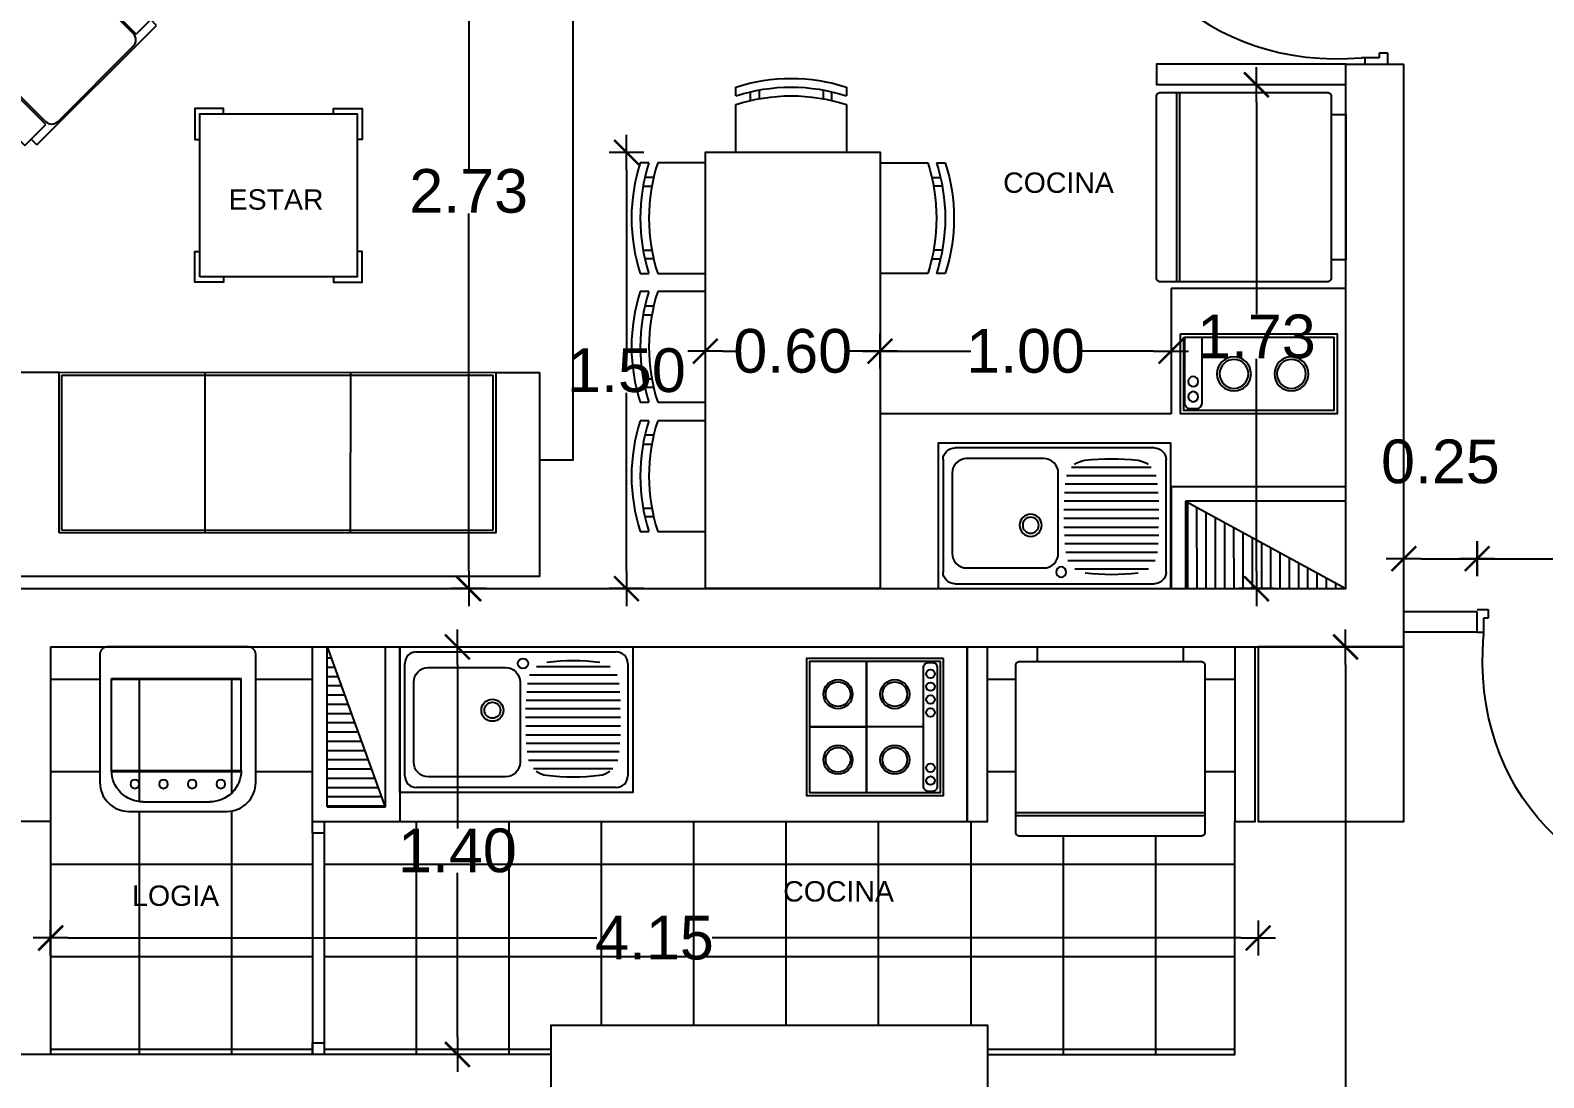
# Model space of a CAD drawing. Header units: millimetres. Extents: x 1217 to 2428, y 234 to 644.
# Drawn here: x 2354.52 to 2359.72, y 531.75 to 535.35 of the extents above; entities that cross this region are included whole.
import ezdxf

# ---------------------------------------------------------------- set-up
doc = ezdxf.new("R2010")
doc.units = ezdxf.units.MM
doc.layers.get('0').update_dxf_attribs({"lineweight": 5})
for name, color, linetype in [('0.1', 251, 'Continuous'), ('0.2', 2, 'Continuous'), ('0.3', 6, 'Continuous'), ('ARTEFACTOS', 4, 'Continuous'), ('COTAS', 252, 'Continuous'), ('COTAS INTERIORES', 3, 'Continuous'), ('Muebles', 8, 'Continuous'), ('muros', 7, 'Continuous'), ('PUERTAS', 2, 'Continuous'), ('SHAFT', 3, 'Continuous'), ('Texto', 1, 'Continuous')]:
    doc.layers.add(name, color=color, linetype=linetype)
doc.styles.add('INTERARQ', font='arial.ttf')
doc.styles.get("Standard").update_dxf_attribs({"font": 'arial.ttf'})
doc.dimstyles.new('ESCALA_1-50', dxfattribs={"dimtxt": 0.15, "dimasz": 0.06, "dimexe": 0.18, "dimexo": 0.0625, "dimgap": 0, "dimtad": 0, "dimtih": 1, "dimtoh": 1, "dimzin": 0, "dimdsep": 46, "dimtxsty": 'INTERARQ', "dimblk": 'DIMTICK', "dimcen": 0, "dimse1": 1, "dimse2": 1, "dimclrd": 256, "dimclre": 1, "dimclrt": 2, "dimadec": 0, "dimazin": 0, "dimtfac": 4.5, "dimtofl": 0, "dimtmove": 2, "dimatfit": 3, "dimldrblk": 'DIMTICK', "dimfxl": 1, "dimtolj": 1, "dimtzin": 0, "dimarcsym": 0})

# ---------------------------------------------------------------- blocks, each defined once
blk = doc.blocks.new('FGFGFGFG')
at = {"layer": 'PUERTAS'}
for p, q in [((381629.7039, 7752655.4584), (381629.6607, 7752655.4584)), ((381629.6607, 7752655.4584), (381629.6608, 7752654.6488)), ((381629.704, 7752654.638), (381629.7039, 7752655.4584)), ((381629.6608, 7752654.6488), (381629.6608, 7752654.5949)), ((381630.4704, 7752654.5949), (381630.4704, 7752654.6488)), ((381629.6406, 7752654.638), (381629.6608, 7752654.638)), ((381629.6608, 7752654.638), (381629.704, 7752654.638)), ((381630.4906, 7752654.638), (381630.4704, 7752654.638)), ((381629.6742, 7752654.568), (381629.6406, 7752654.568)), ((381629.6608, 7752654.5949), (381629.6742, 7752654.5949)), ((381629.6742, 7752654.5949), (381629.6742, 7752654.568)), ((381630.4569, 7752654.5949), (381630.4704, 7752654.5949)), ((381630.4569, 7752654.568), (381630.4569, 7752654.5949)), ((381630.4906, 7752654.568), (381630.4569, 7752654.568))]:
    blk.add_line(p, q, dxfattribs=at)
at = {"layer": 'PUERTAS', "extrusion": (0, 0, -1)}
blk.add_ellipse((381629.5735, 7752654.5673), major_axis=(0.7057, 0.6681), ratio=0.836444, start_param=-0.755704, end_param=0.755704, dxfattribs=at)
blk = doc.blocks.new('REFRI')
at = {"layer": 'ARTEFACTOS'}
for p, q in [((-0.58, -0.325), (-0.58, 0.325)), ((-0.57, -0.325), (-0.57, 0.325))]:
    blk.add_line(p, q, dxfattribs=at)
blk.add_lwpolyline([(-0.6368, 0.325), (-0.0632, 0.325, -0.414214), (-0.05, 0.3118), (-0.05, -0.3118, -0.414214), (-0.0632, -0.325), (-0.6368, -0.325, -0.414214), (-0.65, -0.3118), (-0.65, 0.3118, -0.414214)], format="xyb", close=True, dxfattribs=at)
blk.add_lwpolyline([(-0.05, 0.25), (0, 0.25), (0, -0.25), (-0.05, -0.25)], dxfattribs=at)
blk = doc.blocks.new('sillon 150')
at = {"layer": 'ARTEFACTOS'}
for p, q in [((1.151, 0.05), (-0.651, 0.05)), ((-0.651, 0.05), (-0.651, -0.6515)), ((1.151, 0.05), (1.151, -0.6515)), ((1.001, -0.1), (-0.501, -0.1)), ((-0.501, -0.1), (-0.501, -0.6515)), ((0.001, -0.1), (0.001, -0.6515)), ((0.501, -0.1), (0.501, -0.6515)), ((1.001, -0.1), (1.001, -0.6515)), ((-0.501, -0.1098), (-0.501, -0.1098)), ((-0.491, -0.11), (0.991, -0.1103)), ((-0.491, -0.11), (-0.491, -0.6415)), ((0.991, -0.1103), (0.991, -0.6415)), ((-0.651, -0.6515), (-0.501, -0.6515)), ((-0.501, -0.6515), (1.001, -0.6515)), ((-0.491, -0.6415), (0.991, -0.6415)), ((1.001, -0.6515), (1.151, -0.6515))]:
    blk.add_line(p, q, dxfattribs=at)
blk = doc.blocks.new('mesa centro')
at = {"layer": 'ARTEFACTOS'}
for points in [[(-0.1893, 0), (-0.1893, 0.0182), (-0.2877, 0.0182), (-0.2877, -0.0873), (-0.27, -0.0873)], [(0.1893, 0), (0.1893, 0.0182), (0.2877, 0.0182), (0.2877, -0.0873), (0.27, -0.0873)], [(-0.1893, -0.56), (-0.1893, -0.5782), (-0.2877, -0.5782), (-0.2877, -0.4727), (-0.27, -0.4727)], [(0.1893, -0.56), (0.1893, -0.5782), (0.2877, -0.5782), (0.2877, -0.4727), (0.27, -0.4727)]]:
    blk.add_lwpolyline(points, dxfattribs=at)
blk.add_lwpolyline([(-0.27, 0), (-0.27, -0.56), (0.27, -0.56), (0.27, 0)], close=True, dxfattribs=at)
blk = doc.blocks.new('sillon')
at = {"layer": 'ARTEFACTOS'}
for p, q in [((-0.8112, 0.1216), (-0.2912, 0.4426)), ((-0.2702, 0.4376), (0, 0)), ((-0.3242, 0.3032), (-0.6718, 0.0886)), ((-0.0862, -0.0532), (-0.3031, 0.2982)), ((-0.5461, -0.3371), (-0.8162, 0.1006)), ((-0.6768, 0.0676), (-0.4598, -0.2839)), ((0, 0), (-0.0862, -0.0532)), ((-0.0115, -0.0396), (-0.5055, -0.3445)), ((-0.0115, -0.0396), (-0.026, -0.0161)), ((-0.5461, -0.3371), (-0.4598, -0.2839)), ((-0.5055, -0.3445), (-0.52, -0.321))]:
    blk.add_line(p, q, dxfattribs=at)
for points in [[(-0.6488, 0.0911), (-0.3377, 0.2831, -0.414214), (-0.2956, 0.2731), (-0.2809, 0.2494, -0.414214), (-0.2909, 0.2073), (-0.602, 0.0153, -0.414214), (-0.6441, 0.0252), (-0.6588, 0.0489, -0.414214)], [(-0.6019, 0.015), (-0.2908, 0.2071, -0.414214), (-0.2487, 0.1971), (-0.0964, -0.0496, -0.414214), (-0.1063, -0.0917), (-0.4174, -0.2837, -0.414214), (-0.4596, -0.2738), (-0.6118, -0.0271, -0.414214)]]:
    blk.add_lwpolyline(points, format="xyb", close=True, dxfattribs=at)
for centre, start, end in [((-0.2832, 0.4296), 31.6866, 121.6866), ((-0.3162, 0.2902), 31.6866, 121.6866), ((-0.8032, 0.1086), 121.6866, 211.6866), ((-0.6637, 0.0756), 121.6866, 211.6866)]:
    blk.add_arc(centre, 0.0153, start, end, dxfattribs=at)
blk = doc.blocks.new('LAVPLATO')
at = {"layer": 'ARTEFACTOS'}
for p, q in [((-0.343, -0.017), (0.343, -0.017)), ((-0.383, -0.443), (-0.383, -0.057)), ((0.0458, -0.0965), (0.3462, -0.0965)), ((0.0694, -0.0675), (0.3226, -0.0675)), ((0.383, -0.057), (0.383, -0.443)), ((0.0357, -0.1545), (0.3563, -0.1545)), ((0.0387, -0.1255), (0.3533, -0.1255)), ((0.0338, -0.1835), (0.3582, -0.1835)), ((0.0315, -0.2115), (0.3574, -0.2115)), ((0.0319, -0.2415), (0.3578, -0.2415)), ((0.0323, -0.2715), (0.3582, -0.2715)), ((0.0327, -0.3015), (0.3578, -0.3015)), ((0.0342, -0.3305), (0.3563, -0.3305)), ((0.0342, -0.3305), (0.3563, -0.3305)), ((0.0369, -0.3595), (0.3536, -0.3595)), ((0.0369, -0.3595), (0.3536, -0.3595)), ((0.0416, -0.3885), (0.3489, -0.3885)), ((0.0586, -0.4175), (0.3319, -0.4175)), ((0.343, -0.483), (-0.343, -0.483))]:
    blk.add_line(p, q, dxfattribs=at)
blk.add_lwpolyline([(-0.4, 0), (0.4, 0), (0.4, -0.5), (-0.4, -0.5)], close=True, dxfattribs=at)
blk.add_lwpolyline([(-0.302, -0.0709), (-0.037, -0.0709, -0.414214), (0.013, -0.1209), (0.013, -0.3965, -0.414214), (-0.037, -0.4465), (-0.302, -0.4465, -0.414214), (-0.352, -0.3965), (-0.352, -0.1209, -0.414214)], format="xyb", close=True, dxfattribs=at)
for centre, radius in [((0.023, -0.057), 0.0175), ((-0.082, -0.2175), 0.038), ((-0.082, -0.2175), 0.0275)]:
    blk.add_circle(centre, radius, dxfattribs=at)
for centre, radius, start, end in [((-0.343, -0.057), 0.04, 90, 180), ((0.196, -0.7978), 0.75, 83.0207, 96.9793), ((0.343, -0.057), 0.04, 360, 90), ((-0.343, -0.443), 0.04, 180, 270), ((0.1132, -0.3662), 0.075, 233.5695, 263.0207), ((0.1952, 0.3038), 0.75, 263.0207, 276.9793), ((0.2773, -0.3662), 0.075, 276.9793, 306.4305), ((0.343, -0.443), 0.04, 270, 360)]:
    blk.add_arc(centre, radius, start, end, dxfattribs=at)
blk = doc.blocks.new('silla')
at = {"layer": '0.1', "ltscale": 3}
for p, q in [((0.1638, 0.38), (0, 0.38)), ((0.2238, 0.38), (0.1938, 0.38)), ((0.1777, 0.33), (0.2077, 0.33)), ((0.2139, 0.3), (0.1839, 0.3)), ((0.2139, 0.08), (0.1839, 0.08)), ((0, 0), (0.1638, 0)), ((0.1777, 0.05), (0.2077, 0.05)), ((0.1938, 0), (0.2238, 0))]:
    blk.add_line(p, q, dxfattribs=at)
for centre in [(-0.4228, 0.19), (-0.3928, 0.19), (-0.3628, 0.19)]:
    blk.add_arc(centre, 0.6167, 342.0547, 17.9453, dxfattribs=at)
blk = doc.blocks.new('Lavadora-01')
at = {"layer": 'ARTEFACTOS'}
for p, q in [((14.96, 75.52), (38.24, 75.52)), ((4.05, 64.69), (49, 64.69)), ((4.05, 64.69), (4.05, 32.76)), ((49, 64.69), (49, 32.76)), ((4.05, 32.76), (49, 32.76))]:
    blk.add_line(p, q, dxfattribs=at)
blk.add_lwpolyline([(51.5, 21.86), (2.5, 21.86, -0.414214), (0, 24.36), (0, 68.86, -0.414214), (10, 78.86), (44, 78.86, -0.414214), (54, 68.86), (54, 24.36, -0.414214)], format="xyb", close=True, dxfattribs=at)
for centre in [(12.06, 69.36), (22.06, 69.36), (31.94, 69.36), (41.94, 69.36)]:
    blk.add_circle(centre, 1.5, dxfattribs=at)
for centre, start, end in [((14.89, 64.69), 89.595, 180), ((38.16, 64.69), 0, 90.405)]:
    blk.add_arc(centre, 10.84, start, end, dxfattribs=at)
blk = doc.blocks.new('encimera')
at = {"layer": 'ARTEFACTOS'}
for p, q in [((-0.2794, -0.225), (-0.2794, 0.225)), ((-0.2794, 0.225), (-0.2794, -0.225)), ((-0.4746, 0), (-0.0841, 0)), ((-0.0841, 0), (-0.2794, 0))]:
    blk.add_line(p, q, dxfattribs=at)
for points in [[(-0.5441, -0.235), (-0.0741, -0.235), (-0.0741, 0.235), (-0.5441, 0.235)], [(-0.5341, -0.225), (-0.0841, -0.225), (-0.0841, 0.225), (-0.5341, 0.225)]]:
    blk.add_lwpolyline(points, close=True, dxfattribs=at)
blk.add_lwpolyline([(-0.5076, -0.22), (-0.4912, -0.22, 0.414214), (-0.4746, -0.2035), (-0.4746, 0.2035, 0.414214), (-0.4912, 0.22), (-0.5076, 0.22, 0.414214), (-0.5241, 0.2035), (-0.5241, -0.2035, 0.414214)], format="xyb", close=True, dxfattribs=at)
for centre, radius in [((-0.4996, 0.1843), 0.0148), ((-0.377, 0.1125), 0.05), ((-0.1818, 0.1125), 0.05), ((-0.4996, 0.1401), 0.0148), ((-0.377, 0.1125), 0.0424), ((-0.1818, 0.1125), 0.0424), ((-0.4996, -0.0499), 0.0148), ((-0.4996, -0.0942), 0.0148), ((-0.377, -0.1125), 0.05), ((-0.377, -0.1125), 0.0424), ((-0.1818, -0.1125), 0.05), ((-0.1818, -0.1125), 0.0424), ((-0.4996, -0.1385), 0.0148), ((-0.4996, -0.1828), 0.0148)]:
    blk.add_circle(centre, radius, dxfattribs=at)
blk = doc.blocks.new('DIMTICK')
at = {"color": 1}
for p, q in [((0, 1), (0, -1)), ((-1, 0), (1, 0))]:
    blk.add_line(p, q, dxfattribs=at)
at = {"color": 3, "const_width": 0.141}
blk.add_lwpolyline([(0.707, 0.707), (-0.707, -0.707)], dxfattribs=at)
blk = doc.blocks.new('*D729')
at = {"layer": 'COTAS', "lineweight": -2, "ltscale": 3, "transparency": 16777216}
for p, q in [((2350.9562, 555.1033), (2350.9562, 538.6798)), ((2350.9562, 522.5893), (2350.9562, 538.5265))]:
    blk.add_line(p, q, dxfattribs=at)
at = {"layer": 'Defpoints', "color": 0, "ltscale": 3, "transparency": 16777216}
for p in [(2350.9562, 555.1633), (2355.3008, 555.1633, 0), (2355.1905, 522.5293, 0)]:
    blk.add_point(p, dxfattribs=at)
at = {"layer": 'COTAS', "lineweight": -2, "ltscale": 3, "transparency": 16777216, "xscale": 0.06, "yscale": 0.06, "zscale": 0.06}
for p, rotation in [((2350.9562, 555.1633), 90), ((2350.9562, 522.5293), 270)]:
    blk.add_blockref('DIMTICK', p, dxfattribs=dict(at, rotation=rotation))
at = {"layer": 'COTAS', "color": 2, "ltscale": 3, "transparency": 16777216, "insert": (2350.9562, 538.6032), "char_height": 0.15, "attachment_point": 5, "style": 'INTERARQ'}
blk.add_mtext('\\A1;32.63', dxfattribs=at)
blk = doc.blocks.new('*D777')
at = {"layer": 'COTAS INTERIORES', "lineweight": -2, "ltscale": 3, "transparency": 16777216}
for p, q in [((2355.9862, 533.1707), (2355.9862, 532.6075)), ((2355.9862, 531.8911), (2355.9862, 532.4543))]:
    blk.add_line(p, q, dxfattribs=at)
at = {"layer": 'Defpoints', "color": 0, "ltscale": 3, "transparency": 16777216}
for p in [(2355.9862, 533.2307), (2356.913, 533.2307, 0), (2356.1226, 531.8311, 0)]:
    blk.add_point(p, dxfattribs=at)
at = {"layer": 'COTAS INTERIORES', "lineweight": -2, "ltscale": 3, "transparency": 16777216, "xscale": 0.06, "yscale": 0.06, "zscale": 0.06}
for p, rotation in [((2355.9862, 533.2307), 90), ((2355.9862, 531.8311), 270)]:
    blk.add_blockref('DIMTICK', p, dxfattribs=dict(at, rotation=rotation))
at = {"layer": 'COTAS INTERIORES', "color": 2, "ltscale": 3, "transparency": 16777216, "insert": (2355.9862, 532.5309), "char_height": 0.15, "attachment_point": 5, "style": 'INTERARQ'}
blk.add_mtext('\\A1;1.40', dxfattribs=at)
blk = doc.blocks.new('*D778')
at = {"layer": 'COTAS INTERIORES', "lineweight": -2, "ltscale": 3, "transparency": 16777216}
blk.add_line((2359.2974, 533.5336), (2359.4294, 533.5336), dxfattribs=at)
at = {"layer": 'Defpoints', "color": 0, "ltscale": 3, "transparency": 16777216}
for p in [(2359.4894, 533.5336), (2359.2374, 533.3507, 0), (2359.4894, 533.3507, 0)]:
    blk.add_point(p, dxfattribs=at)
at = {"layer": 'COTAS INTERIORES', "lineweight": -2, "ltscale": 3, "transparency": 16777216, "xscale": 0.06, "yscale": 0.06, "zscale": 0.06, "rotation": 180}
blk.add_blockref('DIMTICK', (2359.2374, 533.5336), dxfattribs=at)
at = {"layer": 'COTAS INTERIORES', "lineweight": -2, "ltscale": 3, "transparency": 16777216, "xscale": 0.06, "yscale": 0.06, "zscale": 0.06}
blk.add_blockref('DIMTICK', (2359.4894, 533.5336), dxfattribs=at)
at = {"layer": 'COTAS INTERIORES', "color": 2, "ltscale": 3, "transparency": 16777216, "insert": (2359.3634, 533.8668), "char_height": 0.15, "attachment_point": 5, "style": 'INTERARQ'}
blk.add_mtext('\\A1;0.25', dxfattribs=at)
blk = doc.blocks.new('*D779')
at = {"layer": 'COTAS INTERIORES', "lineweight": -2, "ltscale": 3, "transparency": 16777216}
for p, q in [((2359.5494, 533.5336), (2359.769, 533.5336)), ((2360.3794, 533.5336), (2360.1598, 533.5336))]:
    blk.add_line(p, q, dxfattribs=at)
at = {"layer": 'Defpoints', "color": 0, "ltscale": 3, "transparency": 16777216}
for p in [(2360.4394, 533.6283), (2360.4394, 533.5336), (2359.4894, 533.3507, 0)]:
    blk.add_point(p, dxfattribs=at)
at = {"layer": 'COTAS INTERIORES', "lineweight": -2, "ltscale": 3, "transparency": 16777216, "xscale": 0.06, "yscale": 0.06, "zscale": 0.06, "rotation": 180}
blk.add_blockref('DIMTICK', (2359.4894, 533.5336), dxfattribs=at)
at = {"layer": 'COTAS INTERIORES', "lineweight": -2, "ltscale": 3, "transparency": 16777216, "xscale": 0.06, "yscale": 0.06, "zscale": 0.06}
blk.add_blockref('DIMTICK', (2360.4394, 533.5336), dxfattribs=at)
at = {"layer": 'COTAS INTERIORES', "color": 2, "ltscale": 3, "transparency": 16777216, "insert": (2359.9644, 533.5336), "char_height": 0.15, "attachment_point": 5, "style": 'INTERARQ'}
blk.add_mtext('\\A1;0.95', dxfattribs=at)
blk = doc.blocks.new('*D792')
at = {"layer": 'COTAS INTERIORES', "lineweight": -2, "ltscale": 3, "transparency": 16777216}
for p, q in [((2359.0374, 533.1707), (2359.0374, 531.3059)), ((2359.0374, 529.2879), (2359.0374, 531.1527))]:
    blk.add_line(p, q, dxfattribs=at)
at = {"layer": 'Defpoints', "color": 0, "ltscale": 3, "transparency": 16777216}
for p in [(2359.0374, 533.2307, 0), (2359.0374, 533.2307), (2359.0374, 529.2279, 0)]:
    blk.add_point(p, dxfattribs=at)
at = {"layer": 'COTAS INTERIORES', "lineweight": -2, "ltscale": 3, "transparency": 16777216, "xscale": 0.06, "yscale": 0.06, "zscale": 0.06}
for p, rotation in [((2359.0374, 533.2307), 90), ((2359.0374, 529.2279), 270)]:
    blk.add_blockref('DIMTICK', p, dxfattribs=dict(at, rotation=rotation))
at = {"layer": 'COTAS INTERIORES', "color": 2, "ltscale": 3, "transparency": 16777216, "insert": (2359.0374, 531.2293), "char_height": 0.15, "attachment_point": 5, "style": 'INTERARQ'}
blk.add_mtext('\\A1;4.00', dxfattribs=at)
blk = doc.blocks.new('*D799')
at = {"layer": 'COTAS INTERIORES', "lineweight": -2, "ltscale": 3, "transparency": 16777216}
for p, q in [((2354.6485, 532.2311), (2356.4646, 532.2311)), ((2358.6774, 532.2311), (2356.8614, 532.2311))]:
    blk.add_line(p, q, dxfattribs=at)
at = {"layer": 'Defpoints', "color": 0, "ltscale": 3, "transparency": 16777216}
for p in [(2354.5885, 533.2307, 0), (2358.7374, 533.2307, 0), (2358.7374, 532.2311)]:
    blk.add_point(p, dxfattribs=at)
at = {"layer": 'COTAS INTERIORES', "lineweight": -2, "ltscale": 3, "transparency": 16777216, "xscale": 0.06, "yscale": 0.06, "zscale": 0.06, "rotation": 180}
blk.add_blockref('DIMTICK', (2354.5885, 532.2311), dxfattribs=at)
at = {"layer": 'COTAS INTERIORES', "lineweight": -2, "ltscale": 3, "transparency": 16777216, "xscale": 0.06, "yscale": 0.06, "zscale": 0.06}
blk.add_blockref('DIMTICK', (2358.7374, 532.2311), dxfattribs=at)
at = {"layer": 'COTAS INTERIORES', "color": 2, "ltscale": 3, "transparency": 16777216, "insert": (2356.663, 532.2311), "char_height": 0.15, "attachment_point": 5, "style": 'INTERARQ'}
blk.add_mtext('\\A1;4.15', dxfattribs=at)
blk = doc.blocks.new('*D825')
at = {"layer": 'COTAS INTERIORES', "lineweight": -2, "ltscale": 3, "transparency": 16777216}
for p, q in [((2356.0248, 536.1007), (2356.0248, 534.8723)), ((2356.0248, 533.4907), (2356.0248, 534.7191))]:
    blk.add_line(p, q, dxfattribs=at)
at = {"layer": 'Defpoints', "color": 0, "ltscale": 3, "transparency": 16777216}
for p in [(2356.6032, 536.1607, 0), (2356.0248, 533.4307), (2356.5268, 533.4307, 0)]:
    blk.add_point(p, dxfattribs=at)
at = {"layer": 'COTAS INTERIORES', "lineweight": -2, "ltscale": 3, "transparency": 16777216, "xscale": 0.06, "yscale": 0.06, "zscale": 0.06}
for p, rotation in [((2356.0248, 536.1607), 90), ((2356.0248, 533.4307), 270)]:
    blk.add_blockref('DIMTICK', p, dxfattribs=dict(at, rotation=rotation))
at = {"layer": 'COTAS INTERIORES', "color": 2, "ltscale": 3, "transparency": 16777216, "insert": (2356.0248, 534.7957), "char_height": 0.15, "attachment_point": 5, "style": 'INTERARQ'}
blk.add_mtext('\\A1;2.73', dxfattribs=at)
blk = doc.blocks.new('*D827')
at = {"layer": 'COTAS INTERIORES', "lineweight": -2, "ltscale": 3, "transparency": 16777216}
for p, q in [((2357.498, 534.2464), (2357.7506, 534.2464)), ((2358.3782, 534.2464), (2358.1256, 534.2464))]:
    blk.add_line(p, q, dxfattribs=at)
at = {"layer": 'Defpoints', "color": 0, "ltscale": 3, "transparency": 16777216}
for p in [(2358.4382, 534.2464), (2358.4382, 534.2461, 0), (2357.438, 534.2322, 0)]:
    blk.add_point(p, dxfattribs=at)
at = {"layer": 'COTAS INTERIORES', "lineweight": -2, "ltscale": 3, "transparency": 16777216, "xscale": 0.06, "yscale": 0.06, "zscale": 0.06, "rotation": 180}
blk.add_blockref('DIMTICK', (2357.438, 534.2464), dxfattribs=at)
at = {"layer": 'COTAS INTERIORES', "lineweight": -2, "ltscale": 3, "transparency": 16777216, "xscale": 0.06, "yscale": 0.06, "zscale": 0.06}
blk.add_blockref('DIMTICK', (2358.4382, 534.2464), dxfattribs=at)
at = {"layer": 'COTAS INTERIORES', "color": 2, "ltscale": 3, "transparency": 16777216, "insert": (2357.9381, 534.2464), "char_height": 0.15, "attachment_point": 5, "style": 'INTERARQ'}
blk.add_mtext('\\A1;1.00', dxfattribs=at)
blk = doc.blocks.new('*D828')
at = {"layer": 'COTAS INTERIORES', "lineweight": -2, "ltscale": 3, "transparency": 16777216}
for p, q in [((2356.5669, 534.8692), (2356.5669, 534.2565)), ((2356.5669, 533.4907), (2356.5669, 534.1034))]:
    blk.add_line(p, q, dxfattribs=at)
at = {"layer": 'Defpoints', "color": 0, "ltscale": 3, "transparency": 16777216}
for p in [(2357.138, 534.9292, 0), (2356.5669, 533.4307), (2357.138, 533.4307, 0)]:
    blk.add_point(p, dxfattribs=at)
at = {"layer": 'COTAS INTERIORES', "lineweight": -2, "ltscale": 3, "transparency": 16777216, "xscale": 0.06, "yscale": 0.06, "zscale": 0.06}
for p, rotation in [((2356.5669, 534.9292), 90), ((2356.5669, 533.4307), 270)]:
    blk.add_blockref('DIMTICK', p, dxfattribs=dict(at, rotation=rotation))
at = {"layer": 'COTAS INTERIORES', "color": 2, "ltscale": 3, "transparency": 16777216, "insert": (2356.5669, 534.1799), "char_height": 0.15, "attachment_point": 5, "style": 'INTERARQ'}
blk.add_mtext('\\A1;1.50', dxfattribs=at)
blk = doc.blocks.new('*D829')
at = {"layer": 'COTAS INTERIORES', "lineweight": -2, "ltscale": 3, "transparency": 16777216}
for p, q in [((2356.898, 534.2464), (2356.9435, 534.2464)), ((2357.378, 534.2464), (2357.3326, 534.2464))]:
    blk.add_line(p, q, dxfattribs=at)
at = {"layer": 'Defpoints', "color": 0, "ltscale": 3, "transparency": 16777216}
for p in [(2356.838, 534.9292), (2356.838, 534.2464), (2357.438, 534.2322, 0)]:
    blk.add_point(p, dxfattribs=at)
at = {"layer": 'COTAS INTERIORES', "lineweight": -2, "ltscale": 3, "transparency": 16777216, "xscale": 0.06, "yscale": 0.06, "zscale": 0.06, "rotation": 180}
blk.add_blockref('DIMTICK', (2356.838, 534.2464), dxfattribs=at)
at = {"layer": 'COTAS INTERIORES', "lineweight": -2, "ltscale": 3, "transparency": 16777216, "xscale": 0.06, "yscale": 0.06, "zscale": 0.06}
blk.add_blockref('DIMTICK', (2357.438, 534.2464), dxfattribs=at)
at = {"layer": 'COTAS INTERIORES', "color": 2, "ltscale": 3, "transparency": 16777216, "insert": (2357.138, 534.2464), "char_height": 0.15, "attachment_point": 5, "style": 'INTERARQ'}
blk.add_mtext('\\A1;0.60', dxfattribs=at)
blk = doc.blocks.new('*D830')
at = {"layer": 'COTAS INTERIORES', "lineweight": -2, "ltscale": 3, "transparency": 16777216}
for p, q in [((2358.7312, 535.1015), (2358.7312, 534.3728)), ((2358.7312, 533.4907), (2358.7312, 534.2195))]:
    blk.add_line(p, q, dxfattribs=at)
at = {"layer": 'Defpoints', "color": 0, "ltscale": 3, "transparency": 16777216}
for p in [(2358.388, 535.1615, 0), (2358.388, 533.4307, 0), (2358.7312, 533.4307)]:
    blk.add_point(p, dxfattribs=at)
at = {"layer": 'COTAS INTERIORES', "lineweight": -2, "ltscale": 3, "transparency": 16777216, "xscale": 0.06, "yscale": 0.06, "zscale": 0.06}
for p, rotation in [((2358.7312, 535.1615), 90), ((2358.7312, 533.4307), 270)]:
    blk.add_blockref('DIMTICK', p, dxfattribs=dict(at, rotation=rotation))
at = {"layer": 'COTAS INTERIORES', "color": 2, "ltscale": 3, "transparency": 16777216, "insert": (2358.7312, 534.2961), "char_height": 0.15, "attachment_point": 5, "style": 'INTERARQ'}
blk.add_mtext('\\A1;1.73', dxfattribs=at)

msp = doc.modelspace()

# ---------------------------------------------------------------- hatches: boundary and pattern name
at = {"layer": '0.1'}
h = msp.add_hatch(dxfattribs=at)
h.set_pattern_fill('NET', color=256, scale=0.099999, angle=-270, style=0)
h.set_pattern_definition([(90, (807.40966, -286.0244), (-0.31749764, 2e-16), []), (180, (807.40966, -286.0244), (-2e-16, -0.31749764), [])])
h.paths.add_polyline_path([(2358.65683, 531.83114), (2357.80759, 531.83114), (2357.80759, 531.93115), (2356.3076, 531.93114), (2356.3076, 531.83114), (2355.52845, 531.83115), (2355.52845, 532.59099), (2355.52845, 532.63097), (2355.78836, 532.63082), (2357.73752, 532.631), (2357.80752, 532.631), (2357.80752, 533.23069), (2357.97941, 533.23069), (2357.97941, 533.18068), (2357.91757, 533.18068, 0.4142136), (2357.90441, 533.16752), (2357.90441, 532.59385, 0.4142136), (2357.91757, 532.58069), (2358.54124, 532.58069, 0.4142136), (2358.5544, 532.59385), (2358.5544, 533.16752, 0.4142136), (2358.54124, 533.18068), (2358.4794, 533.18068), (2358.4794, 533.23069), (2358.65683, 533.23069), (2358.65683, 532.63108)])
h.paths.add_polyline_path([(2355.48844, 531.87115), (2355.48844, 531.83115), (2354.58845, 531.83115), (2354.58846, 532.631), (2354.58847, 532.631), (2354.58847, 533.23069), (2355.48845, 533.23069), (2355.48845, 532.631), (2355.48845, 532.591), (2355.48845, 531.87115)])
h.paths.add_polyline_path([(2355.19385, 532.66564, 0.4142136), (2355.29298, 532.76477), (2355.29298, 533.20589, 0.4142136), (2355.26819, 533.23067), (2354.78246, 533.23067, 0.4142136), (2354.75768, 533.20589), (2354.75768, 532.76477, 0.4142136), (2354.85681, 532.66564)], flags=16)
h.paths.add_polyline_path([(2355.24341, 532.80614), (2355.24341, 533.12258), (2354.79783, 533.12258), (2354.79783, 532.80614, 0.4142136), (2354.90524, 532.69872), (2355.136, 532.69872, 0.4142102)], flags=0)
h.paths.add_polyline_path([(2355.08915, 532.75981, 1), (2355.05941, 532.75981, 1)], flags=0)
h.paths.add_polyline_path([(2354.99124, 532.75981, 1), (2354.9615, 532.75981, 1)], flags=0)
h.paths.add_polyline_path([(2355.18828, 532.75981, 1), (2355.15854, 532.75981, 1)], flags=0)
h.paths.add_polyline_path([(2354.89211, 532.75981, 1), (2354.86237, 532.75981, 1)], flags=0)
at = {"layer": 'SHAFT'}
h = msp.add_hatch(dxfattribs=at)
h.set_pattern_fill('ANSI31', color=256, scale=0.01, angle=-315, style=0)
h.set_pattern_definition([(90, (-7750930.562246, 382098.49363), (-0.03174976396298, 8e-17), [])])
h.paths.add_polyline_path([(2358.4881, 533.43068), (2358.48813, 533.73062), (2359.03794, 533.43068)])
at = {"layer": 'SHAFT', "linetype": 'ByBlock'}
h = msp.add_hatch(dxfattribs=at)
h.set_pattern_fill('ANSI31', color=256, scale=0.01, angle=-405, style=0)
h.set_pattern_definition([(180, (7755639.19671, -380999.462592), (-6e-17, -0.03174976629765), [])])
h.paths.add_polyline_path([(2355.73836, 532.68082), (2355.53845, 533.23064), (2355.53845, 532.88161), (2355.53845, 532.681)])

# ---------------------------------------------------------------- linework, layer by layer
at = {"layer": '0.1', "ltscale": 3, "elevation": 0}
msp.add_lwpolyline([(2357.43802, 533.43068), (2356.83802, 533.43068), (2356.83802, 534.92921), (2357.43802, 534.92921), (2357.43802, 533.43068)], dxfattribs=at)
at = {"layer": '0.1', "elevation": 0}
for points in [[(2358.73745, 533.23069), (2358.73745, 532.63108), (2359.23744, 532.63108), (2359.23744, 533.23069), (2358.73745, 533.23069)], [(2354.58846, 532.631), (2354.58845, 531.83115)], [(2355.48845, 532.59099), (2355.48845, 531.83114)], [(2355.52845, 532.59099), (2355.52845, 531.83114)], [(2357.80759, 531.83114), (2358.65683, 531.83114), (2358.65683, 532.63108)]]:
    msp.add_lwpolyline(points, dxfattribs=at)
at = {"layer": '0.2', "elevation": 0}
for points in [[(2355.48845, 532.631), (2355.52845, 532.631), (2355.52845, 532.591), (2355.48845, 532.591), (2355.48845, 532.631)], [(2355.48844, 531.87115), (2355.52844, 531.87115), (2355.52844, 531.83115), (2355.48844, 531.83115), (2355.48844, 531.87115)]]:
    msp.add_lwpolyline(points, dxfattribs=at)
at = {"layer": '0.3'}
for p, q in [((2359.48936, 533.35069, 0), (2359.23744, 533.35069, 0)), ((2359.48936, 533.28069, 0), (2359.23744, 533.28069, 0)), ((2355.48845, 532.631, 0), (2355.48845, 533.23064, 0)), ((2355.53845, 532.681, 0), (2355.53845, 533.23064, 0)), ((2355.73836, 533.23064, 0), (2355.73836, 532.68082, 0)), ((2355.78836, 533.23067, 0), (2355.78836, 532.63082, 0))]:
    msp.add_line(p, q, dxfattribs=at)
at = {"layer": '0.3', "elevation": 0}
for points in [[(2359.03797, 535.23154), (2358.38798, 535.23154), (2358.38798, 535.16154), (2359.03797, 535.16154)], [(2359.03797, 533.78062), (2358.43813, 533.78062), (2358.43816, 533.43062)], [(2359.48936, 533.28069), (2359.48936, 533.35069)], [(2357.73752, 533.23065), (2357.73752, 532.631), (2357.80752, 532.631), (2357.80752, 533.23069)], [(2358.65683, 533.23065), (2358.65683, 532.63108), (2358.72683, 532.63108), (2358.72683, 533.23069)], [(2355.73836, 532.68082), (2355.53845, 532.68082)], [(2355.48845, 532.631), (2355.78836, 532.63082)]]:
    msp.add_lwpolyline(points, dxfattribs=at)
msp.add_lwpolyline([(2358.48813, 533.73062), (2358.48813, 533.43063), (2359.03797, 533.43068), (2359.03797, 533.73062)], close=True, dxfattribs=at)
at = {"layer": 'ARTEFACTOS'}
for p, q in [((2358.43818, 534.46155, 0), (2358.43818, 534.03068, 0)), ((2358.48549, 534.06759, 0), (2358.48549, 534.29398, 0)), ((2358.54343, 534.29398, 0), (2358.54343, 534.06759, 0)), ((2358.52407, 534.04823, 0), (2358.50485, 534.04823, 0)), ((2358.43818, 534.03068, 0), (2357.43802, 534.03068, 0))]:
    msp.add_line(p, q, dxfattribs=at)
at = {"layer": 'ARTEFACTOS', "elevation": 0}
for points in [[(2356.38342, 534.85897), (2356.38342, 535.67208)], [(2356.26929, 533.87313), (2356.38342, 533.87313), (2356.38342, 534.85897)], [(2359.03797, 534.46155), (2358.43818, 534.46155)], [(2357.43802, 534.03068), (2357.43802, 533.43068)], [(2355.78836, 532.63082), (2357.73752, 532.631), (2357.73752, 533.23065)], [(2357.80759, 531.53114), (2356.3076, 531.53114), (2356.3076, 531.93114), (2357.80759, 531.93115), (2357.80759, 531.53114)]]:
    msp.add_lwpolyline(points, dxfattribs=at)
for points in [[(2358.4703, 534.30568), (2359.0086, 534.30568), (2359.0086, 534.03068), (2358.4703, 534.03068)], [(2358.48201, 534.29398), (2358.9969, 534.29398), (2358.9969, 534.04238), (2358.48201, 534.04238)]]:
    msp.add_lwpolyline(points, close=True, dxfattribs=at)
at = {"layer": 'ARTEFACTOS', "extrusion": (0, 0, -1)}
for centre, major_axis, start_param, end_param in [((2358.65418, 534.16818, 0), (-0.04137, -0.04137), 3.9269908, 10.2101761), ((2358.65418, 534.16818, 0), (-0.03508, 0.03508), 2.3561945, 8.6393798), ((2358.85134, 534.16818, 0), (-0.04137, -0.04137), 3.9269908, 10.2101761), ((2358.85134, 534.16818, 0), (-0.03508, 0.03508), 2.3561945, 8.6393798), ((2358.51417, 534.14177, 0), (-0.01221, 0.01221), 2.3561945, 8.6393798), ((2358.51417, 534.08996, 0), (-0.01221, 0.01221), 2.3561945, 8.6393798), ((2358.50485, 534.06759, 0), (-0.01369, 0.01369), 3.9269908, 5.4977871), ((2358.52407, 534.06759, 0), (0.01369, 0.01369), 0.7853982, 2.3561945)]:
    msp.add_ellipse(centre, major_axis=major_axis, ratio=1, start_param=start_param, end_param=end_param, dxfattribs=at)
at = {"layer": 'muros'}
for p, q in [((2359.03816, 533.43068, 0), (2359.03797, 535.23154, 0)), ((2359.03797, 535.23154, 0), (2359.23747, 535.23154, 0)), ((2354.58847, 533.23069, 0), (2354.58847, 532.631, 0)), ((2354.58847, 532.631, 0), (2354.38847, 532.631, 0))]:
    msp.add_line(p, q, dxfattribs=at)
at = {"layer": 'muros', "elevation": 0}
for points in [[(2354.58847, 533.23069), (2359.23744, 533.23069), (2359.23747, 535.23154)], [(2352.87842, 533.43068), (2359.03747, 533.43068)], [(2356.3076, 531.83114), (2354.38848, 531.83115)], [(2356.3076, 531.63114), (2356.3076, 531.83114)]]:
    msp.add_lwpolyline(points, dxfattribs=at)
at = {"layer": 'SHAFT'}
msp.add_line((2358.4881, 533.64068, 0), (2358.4881, 533.43068, 0), dxfattribs=at)
at = {"layer": 'SHAFT', "elevation": 0}
msp.add_lwpolyline([(2358.48813, 533.73062), (2359.03794, 533.43068)], dxfattribs=at)
at = {"layer": 'SHAFT', "linetype": 'ByBlock', "elevation": 0}
msp.add_lwpolyline([(2355.53845, 533.23064), (2355.73836, 532.68082)], dxfattribs=at)

# ---------------------------------------------------------------- block references
at = {"layer": '0.1', "yscale": 0.9999925657630349, "zscale": 0.9999925657630349}
for p, xscale, rotation in [((2356.9425, 534.92921, 0), -0.9999925657630349, 270), ((2356.83802, 534.89305, 0), 0.9999925657630349, 180), ((2357.43802, 534.89305, 0), -0.9999925657630349, 180), ((2356.83802, 534.45108, 0), 0.9999925657630349, 180), ((2356.83802, 534.00739, 0), 0.9999925657630349, 180)]:
    msp.add_blockref('silla', p, dxfattribs=dict(at, xscale=xscale, rotation=rotation))
at = {"layer": 'ARTEFACTOS', "yscale": 0.9999925657630349, "zscale": 0.9999925657630349}
for name, p, xscale, rotation in [('sillon', (2354.50003, 534.95263, 0), -0.9999925657630354, 76.68661990372634), ('mesa centro', (2355.37121, 534.50103, 0), -0.9999925657630349, 180), ('sillon 150', (2355.11828, 533.52209, 0), -0.9999925657630362, 179.9982109173233), ('encimera', (2357.1119, 532.95567, 0), 0.9999925657630349, 180)]:
    msp.add_blockref(name, p, dxfattribs=dict(at, xscale=xscale, rotation=rotation))
at = {"layer": 'Muebles', "xscale": 0.9999925657630349, "yscale": 0.9999925657630349, "zscale": 0.9999925657630349}
for name, p in [('REFRI', (2359.03797, 534.80959, 0)), ('LAVPLATO', (2356.18836, 533.23067, 0))]:
    msp.add_blockref(name, p, dxfattribs=at)
at = {"layer": 'Muebles'}
for name, p, xscale, yscale, zscale, rotation in [('LAVPLATO', (2358.03765, 533.43081, 0), -0.9999925657630349, 0.9999925657630349, 0.9999925657630349, 180), ('Lavadora-01', (2354.75768, 533.44737, 0), -0.009912911479147614, 0.009912911479147614, 0.009912911479147614, 180), ('REFRI', (2358.22941, 533.23068, 0), 0.9999925657630349, 0.9999925657630349, 0.9999925657630349, 90)]:
    msp.add_blockref(name, p, dxfattribs=dict(at, xscale=xscale, yscale=yscale, zscale=zscale, rotation=rotation))
at = {"layer": 'PUERTAS', "yscale": 1.117638750408717, "zscale": 1.117638750408717}
for p, xscale, rotation in [((8667026.34665, 427060.25614, 0), -1.117638750408717, 90), ((428884.51398, 8665200.52266, 0), 1.117638750408717, 180)]:
    msp.add_blockref('FGFGFGFG', p, dxfattribs=dict(at, xscale=xscale, rotation=rotation))

# ---------------------------------------------------------------- texts
at = {"layer": 'Texto', "char_height": 0.069999, "width": 0.4782868, "attachment_point": 5}
for s, insert in [('COCINA', (2358.05133, 534.82448, 0)), ('ESTAR', (2355.36303, 534.76668, 0)), ('COCINA', (2357.29568, 532.39067, 0)), ('LOGIA', (2355.01796, 532.37579, 0))]:
    msp.add_mtext(s, dxfattribs=dict(at, insert=insert))

# ---------------------------------------------------------------- dimensions: what is measured, and where the dimension line sits
at = {"layer": 'COTAS', "ltscale": 3}
dim = msp.add_linear_dim(base=(2350.95617, 555.16328, 0), p1=(2355.19045, 522.52928, 0), p2=(2355.30082, 555.16328, 0), angle=90, dimstyle='ESCALA_1-50', dxfattribs=at)
dim.commit()
dim.dimension.update_dxf_attribs({"geometry": '*D729', "text_midpoint": (2350.95617, 538.60317, 0), "dimtype": 160})
at = {"layer": 'COTAS INTERIORES', "ltscale": 3}
for base, p1, p2, picture, middle in [((2356.02481, 533.43068, 0), (2356.60322, 536.16073, 0), (2356.52682, 533.43068, 0), '*D825', (2356.02481, 534.79571, 0)), ((2358.73124, 533.43068, 0), (2358.38798, 535.16154, 0), (2358.38798, 533.43068, 0), '*D830', (2358.73124, 534.29611, 0)), ((2356.56687, 533.43068, 0), (2357.13802, 534.92921, 0), (2357.13802, 533.43068, 0), '*D828', (2356.56687, 534.17995, 0)), ((2355.98625, 533.23069, 0), (2356.12257, 531.83114, 0), (2356.91296, 533.23069, 0), '*D777', (2355.98625, 532.53092, 0)), ((2359.03744, 533.23069, 0), (2359.03744, 529.22787, 0), (2359.03744, 533.23069, 0), '*D792', (2359.03744, 531.22928, 0))]:
    dim = msp.add_linear_dim(base=base, p1=p1, p2=p2, angle=90, dimstyle='ESCALA_1-50', dxfattribs=at)
    dim.commit()
    dim.dimension.update_dxf_attribs({"geometry": picture, "text_midpoint": middle})
for base, p1, p2, picture, middle in [((2356.83802, 534.24636, 0), (2357.43802, 534.2322, 0), (2356.83802, 534.92921, 0), '*D829', (2357.13802, 534.24636, 0)), ((2358.43818, 534.24636, 0), (2357.43802, 534.2322, 0), (2358.43818, 534.24611, 0), '*D827', (2357.9381, 534.24636, 0)), ((2359.48936, 533.53362, 0), (2359.23745, 533.35069, 0), (2359.48936, 533.35069, 0), '*D778', (2359.3634, 533.8668, 0)), ((2360.43938, 533.53362, 0), (2359.48936, 533.35069, 0), (2360.43938, 533.62826, 0), '*D779', (2359.96437, 533.53362, 0)), ((2358.73745, 532.23111, 0), (2354.58847, 533.23069, 0), (2358.73745, 533.23069, 0), '*D799', (2356.66296, 532.23111, 0))]:
    dim = msp.add_linear_dim(base=base, p1=p1, p2=p2, dimstyle='ESCALA_1-50', dxfattribs=at)
    dim.commit()
    dim.dimension.update_dxf_attribs({"geometry": picture, "text_midpoint": middle})

doc.saveas('drawing.dxf')
